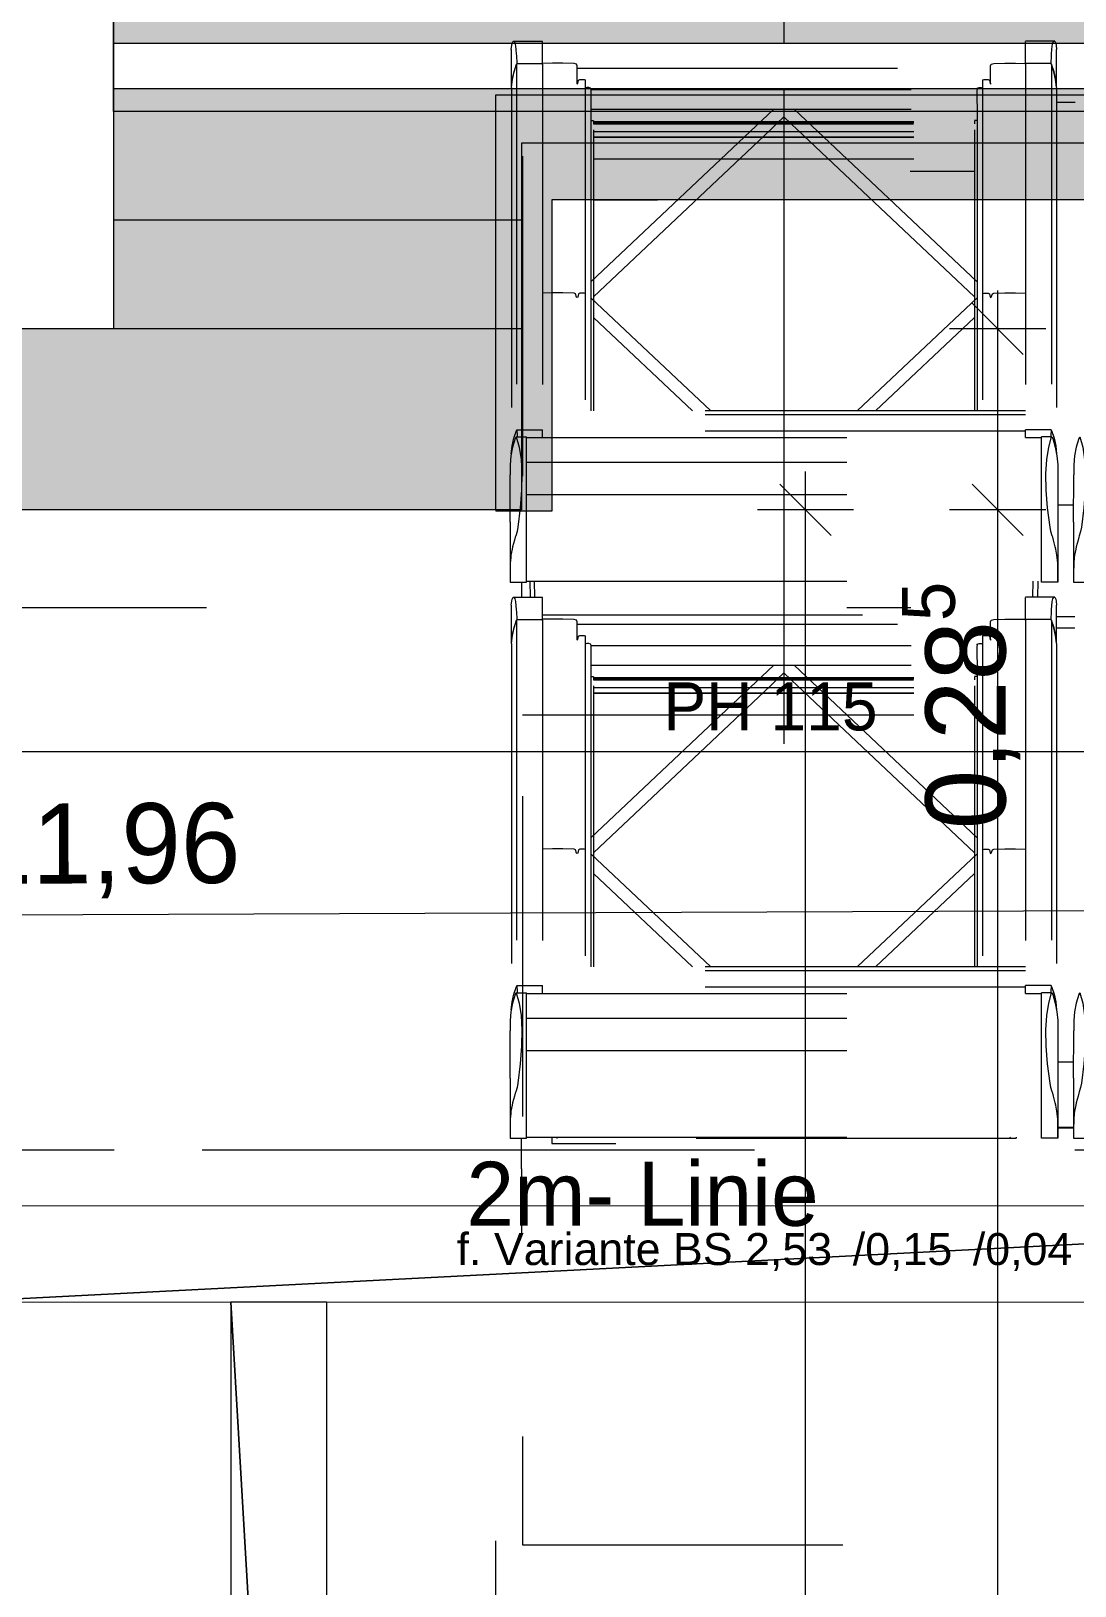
# Model space of a CAD drawing. Header units: metres. Extents: x -3 to 171, y -23 to 41.
# Drawn here: x 12.526 to 14.156, y -4.528 to -2.1 of the extents above; entities that cross this region are included whole.
import ezdxf

# ---------------------------------------------------------------- set-up
doc = ezdxf.new("R2010")
doc.units = ezdxf.units.M
doc.header["$MEASUREMENT"] = 0
doc.set_wipeout_variables(frame=1)
for name, pattern in [('Achse', [0.004, 0.002, -0.001, 0, -0.001]), ('UNSICHTBAR', [0.4, 0, -0.4]), ('Untersicht', [0.001, 0.0005, -0.0005]), ('Wipeout_Contour', [1, 0, -1])]:
    doc.linetypes.add(name, pattern=pattern)
for name, color, linetype in [('5._2.DG PP STG1_1_000 Achsraster', 7, 'Continuous'), ('5._2.DG PP STG1_1_270 Deckendurchbruchsymbol', 7, 'Continuous'), ('5._2.DG PP STG1_1_310 Dachkonstruktion massiv', 7, 'Continuous'), ('5._2.DG PP STG1_1_325 Dachfenster', 7, 'Continuous'), ('5._2.DG PP STG1_1_330 Dachaufbau', 7, 'Continuous'), ('5._2.DG PP STG1_1_870 Dokumentation allgemein', 7, 'Continuous'), ('5._2.DG PP STG1_1_950 Polierplan Bemaßung', 7, 'Continuous'), ('5._2.DG PP STG1_1_955 Polierplan Beschriftung', 7, 'Continuous')]:
    doc.layers.add(name, color=color, linetype=linetype)
doc.styles.add('ERSTELLTER_STIL_1', font='arial.ttf')
doc.styles.add('ERSTELLTER_STIL_2', font='')
doc.styles.get('ERSTELLTER_STIL_2').set_extended_font_data('Eurostile')

msp = doc.modelspace()

# ---------------------------------------------------------------- hatches: boundary and pattern name
at = {"layer": '5._2.DG PP STG1_1_310 Dachkonstruktion massiv', "linetype": 'Continuous', "lineweight": 13, "true_color": 0xffaa00}
for points in [[(13.2919, -2.3953), (13.2919, -2.2753), (14.9919, -2.2753), (14.9919, -2.3953), (16.23, -2.3953), (16.23, -2.2753), (17.93, -2.2753), (17.93, -2.3953), (18.8473, -2.3953), (18.8476, -2.2256), (12.655, -2.2256), (12.655, -2.3953)], [(12.655, -2.3953), (12.655, -2.565), (13.2919, -2.565), (13.2919, -2.3953)]]:
    msp.add_hatch(color=40, dxfattribs=at).paths.add_polyline_path(points)
at = {"layer": '5._2.DG PP STG1_1_310 Dachkonstruktion massiv', "linetype": 'Continuous', "lineweight": 13, "true_color": 0x3f7f02}
msp.add_hatch(color=76, dxfattribs=at).paths.add_polyline_path([(12.345, -2.565), (12.345, -2.8478), (13.2919, -2.8478), (13.2919, -2.565), (12.655, -2.565)])
at = {"layer": '5._2.DG PP STG1_1_325 Dachfenster', "linetype": 'Continuous', "lineweight": 13, "true_color": 0xffaa00}
msp.add_hatch(color=40, dxfattribs=at).paths.add_polyline_path([(14.9919, -2.8478), (14.9919, -2.2753), (13.2919, -2.2753), (13.2919, -2.8478), (13.2519, -2.8478), (13.2519, -2.8496), (13.3392, -2.8496), (13.3392, -2.3636), (14.9446, -2.3636), (14.9446, -2.8496), (15.0319, -2.8496), (15.0319, -2.8478)])

# ---------------------------------------------------------------- linework, layer by layer
at = {"layer": '5._2.DG PP STG1_1_000 Achsraster', "color": 5, "linetype": 'Achse', "lineweight": 0, "ltscale": 1000}
msp.add_line((-1.5, -3), (21, -3), dxfattribs=at)
at = {"layer": '5._2.DG PP STG1_1_270 Deckendurchbruchsymbol', "color": 1, "linetype": 'Continuous', "lineweight": 0, "ltscale": 1000, "flags": 128}
for points in [[(14.8185, -3.9605), (14.9429, -3.935), (12.4129, -3.9348), (12.4129, -4.0848)], [(12.4129, -4.0848), (14.9429, -4.085), (14.9429, -3.935), (14.8185, -3.9605)], [(12.838, -4.085), (12.8378, -6.075), (12.9878, -6.075), (12.9482, -5.9646)], [(12.9482, -5.9646), (12.9878, -6.075), (12.988, -4.085), (12.838, -4.085)]]:
    msp.add_lwpolyline(points, close=True, dxfattribs=at)
at = {"layer": '5._2.DG PP STG1_1_310 Dachkonstruktion massiv', "color": 7, "linetype": 'Continuous', "lineweight": 13, "ltscale": 1000}
for p, q in [((18.8476, -2.2256), (12.655, -2.2256)), ((14.9919, -2.2753), (13.2919, -2.2753)), ((13.2919, -2.3953), (12.655, -2.3953))]:
    msp.add_line(p, q, dxfattribs=at)
at = {"layer": '5._2.DG PP STG1_1_310 Dachkonstruktion massiv', "color": 8, "linetype": 'Untersicht', "lineweight": 13, "ltscale": 1000}
for p, q in [((13.2937, -2.2951), (13.2937, -4.4643)), ((13.2937, -3.168), (14.945, -3.168)), ((13.2937, -4.4643), (14.945, -4.4643))]:
    msp.add_line(p, q, dxfattribs=at)
at = {"layer": '5._2.DG PP STG1_1_310 Dachkonstruktion massiv', "color": 7, "linetype": 'Continuous', "lineweight": 18, "ltscale": 1000}
for p, q in [((13.2919, -2.565), (13.2919, -2.8478)), ((13.2919, -2.8478), (12.345, -2.8478))]:
    msp.add_line(p, q, dxfattribs=at)
at = {"layer": '5._2.DG PP STG1_1_310 Dachkonstruktion massiv', "color": 7, "linetype": 'Continuous', "lineweight": 18, "ltscale": 1000, "flags": 128}
for points in [[(12.655, -2.2256), (12.655, -1.555), (12.655, -0.525)], [(13.2919, -2.565), (12.655, -2.565), (12.345, -2.565)]]:
    msp.add_lwpolyline(points, dxfattribs=at)
at = {"layer": '5._2.DG PP STG1_1_310 Dachkonstruktion massiv', "color": 7, "linetype": 'Continuous', "lineweight": 13, "ltscale": 1000, "flags": 128}
for points in [[(12.655, -2.2256), (12.655, -2.3953), (12.655, -2.565)], [(13.2919, -2.2753), (13.2919, -2.3953), (13.2919, -2.565)]]:
    msp.add_lwpolyline(points, dxfattribs=at)
at = {"layer": '5._2.DG PP STG1_1_325 Dachfenster', "color": 7, "linetype": 'Continuous', "lineweight": 13, "ltscale": 1000}
for p, q in [((13.7019, -1.2828), (13.7019, -3.2134)), ((13.2919, -2.2753), (13.2919, -2.8478)), ((14.9919, -2.2753), (13.2919, -2.2753)), ((13.3392, -2.3636), (13.3392, -2.8496)), ((14.9446, -2.3636), (13.3392, -2.3636)), ((13.2519, -2.8478), (13.2519, -2.8496)), ((13.2919, -2.8478), (13.2519, -2.8478)), ((13.3392, -2.8496), (13.2519, -2.8496))]:
    msp.add_line(p, q, dxfattribs=at)
at = {"layer": '5._2.DG PP STG1_1_325 Dachfenster', "color": 253, "linetype": 'Untersicht', "lineweight": 13, "ltscale": 1000, "true_color": 0x9f9f9f, "flags": 128}
for points in [[(13.4005, -2.2135), (13.4005, -2.6933)], [(13.4005, -2.2221), (14.0033, -2.2221)], [(13.686, -2.2222), (13.4005, -2.4918)], [(13.4005, -2.2222), (14.0033, -2.2222)], [(13.7177, -2.2222), (14.0033, -2.4918)], [(14.0033, -2.2135), (14.0033, -2.6933)], [(14.1564, -2.2115), (14.1419, -2.2115), (14.1274, -2.2115)], [(13.4005, -2.2399), (13.4044, -2.2399)], [(13.7019, -2.2341), (13.6904, -2.2449), (13.6807, -2.2541), (13.4044, -2.515)], [(13.4044, -2.2449), (13.9993, -2.2449)], [(13.4046, -2.2401), (13.4046, -2.2449)], [(13.4046, -2.241), (13.9992, -2.241)], [(13.4046, -2.2427), (13.9992, -2.2427)], [(13.4046, -2.2543), (13.4046, -2.6933)], [(13.4046, -2.2569), (13.9992, -2.2569)], [(13.7019, -2.2341), (13.7133, -2.2449), (13.723, -2.2541), (13.9993, -2.515)], [(13.9992, -2.2401), (13.9992, -2.2449)], [(13.9992, -2.2543), (13.9992, -2.6933)], [(14.0033, -2.2399), (13.9994, -2.2399)], [(13.4046, -2.265), (13.9992, -2.265)], [(13.4046, -2.2658), (13.9992, -2.2658)], [(13.4046, -2.2995), (13.9992, -2.2995)], [(13.3744, -2.5095), (13.3568, -2.5089), (13.3406, -2.5089), (13.3247, -2.5094)], [(13.3762, -2.5105), (13.3744, -2.5095)], [(13.3782, -2.5157), (13.3762, -2.5105)], [(13.379, -2.5159), (13.3782, -2.5157)], [(13.3798, -2.5156), (13.379, -2.5159)], [(13.3811, -2.5105), (13.3798, -2.5156)], [(13.3832, -2.5092), (13.3811, -2.5105)], [(13.3917, -2.5097), (13.3898, -2.5092), (13.3832, -2.5092)], [(13.5876, -2.6933), (13.4005, -2.5166)], [(13.8161, -2.6933), (14.0033, -2.5166)], [(14.0121, -2.5097), (14.014, -2.5092), (14.0206, -2.5092)], [(14.0206, -2.5092), (14.0227, -2.5105)], [(14.0227, -2.5105), (14.024, -2.5156)], [(14.024, -2.5156), (14.0248, -2.5159)], [(14.0248, -2.5159), (14.0256, -2.5157)], [(14.0256, -2.5157), (14.0276, -2.5105)], [(14.0276, -2.5105), (14.0294, -2.5095)], [(14.0294, -2.5095), (14.047, -2.5089), (14.0632, -2.5089), (14.0791, -2.5094)], [(13.5591, -2.6933), (13.4044, -2.5472)], [(13.8446, -2.6933), (13.9993, -2.5472)], [(14.0791, -2.6933), (13.3247, -2.6933)], [(14.0791, -2.6992), (13.3247, -2.6992)], [(13.284, -2.7337), (13.2885, -2.7497), (13.2914, -2.7691), (13.2927, -2.7915), (13.2922, -2.8169), (13.2902, -2.8448), (13.2864, -2.8749), (13.2851, -2.8815), (13.283, -2.8883), (13.2823, -2.8902), (13.2811, -2.8949), (13.2782, -2.9053), (13.2775, -2.9091), (13.2756, -2.9186), (13.2752, -2.9222), (13.2743, -2.9308), (13.2743, -2.934), (13.2742, -2.9443), (13.2742, -2.9531), (13.2742, -2.9605)], [(13.2834, -2.734), (13.2823, -2.7361), (13.2782, -2.7496), (13.2756, -2.7633), (13.2743, -2.7772), (13.2743, -2.7785)], [(13.2762, -2.7601), (13.2775, -2.7479), (13.2802, -2.7357), (13.2842, -2.7238), (13.2846, -2.7226)], [(13.2834, -2.734), (13.284, -2.7337)], [(13.284, -2.7337), (13.2999, -2.7337)], [(13.2847, -2.7225), (13.2851, -2.7317), (13.2851, -2.7337)], [(13.2847, -2.7225), (13.3247, -2.7225)], [(13.2999, -2.9605), (13.2999, -2.9531), (13.2999, -2.9443), (13.2999, -2.934), (13.2999, -2.9222), (13.2999, -2.9091), (13.2999, -2.8949), (13.2999, -2.8883), (13.2999, -2.8815), (13.2999, -2.8749), (13.2999, -2.8448), (13.2999, -2.8169), (13.2999, -2.7915), (13.2999, -2.7691), (13.2999, -2.7497), (13.2999, -2.7337)], [(13.2999, -2.7346), (13.3247, -2.7346)], [(13.2999, -2.7349), (14.1039, -2.7349)], [(13.3247, -2.7346), (13.3247, -2.7317), (13.3247, -2.7225)], [(14.0791, -2.7246), (13.3247, -2.7246)], [(14.0791, -2.7346), (14.0791, -2.7317), (14.0791, -2.7225)], [(14.119, -2.7225), (14.0791, -2.7225)], [(14.0791, -2.7346), (14.1039, -2.7346)], [(14.1039, -2.9605), (14.1039, -2.9531), (14.1039, -2.9443), (14.1039, -2.934), (14.1039, -2.9222), (14.1039, -2.9091), (14.1039, -2.8949), (14.1039, -2.8883), (14.1039, -2.8815), (14.1039, -2.8749), (14.1039, -2.8448), (14.1039, -2.8169), (14.1039, -2.7915), (14.1039, -2.7691), (14.1039, -2.7497), (14.1039, -2.7337)], [(14.1197, -2.7337), (14.1039, -2.7337)], [(14.1295, -2.9605), (14.1295, -2.9531), (14.1295, -2.9443), (14.1295, -2.934), (14.1295, -2.9308), (14.1285, -2.9222), (14.1282, -2.9186), (14.1262, -2.9091), (14.1256, -2.9053), (14.1226, -2.8949), (14.1215, -2.8902), (14.1207, -2.8883), (14.1186, -2.8815), (14.1173, -2.8749), (14.1135, -2.8448), (14.1115, -2.8169), (14.111, -2.7915), (14.1123, -2.7691), (14.1152, -2.7497), (14.1197, -2.7337)], [(14.119, -2.7225), (14.1187, -2.7317), (14.1187, -2.7337)], [(14.1191, -2.7226), (14.1196, -2.7238), (14.1236, -2.7357), (14.1263, -2.7479), (14.1276, -2.7601)], [(14.1197, -2.7337), (14.1203, -2.734)], [(14.1203, -2.734), (14.1215, -2.7361), (14.1256, -2.7496), (14.1282, -2.7633), (14.1295, -2.7772), (14.1295, -2.7785)], [(14.164, -2.7337), (14.1685, -2.7497), (14.1714, -2.7691), (14.1727, -2.7915), (14.1722, -2.8169), (14.1702, -2.8448), (14.1664, -2.8749), (14.1651, -2.8815), (14.163, -2.8883), (14.1623, -2.8902), (14.1611, -2.8949), (14.1582, -2.9053), (14.1575, -2.9091), (14.1556, -2.9186), (14.1552, -2.9222), (14.1543, -2.9308), (14.1543, -2.934), (14.1542, -2.9443), (14.1542, -2.9531), (14.1542, -2.9605)], [(14.1634, -2.734), (14.1623, -2.7361), (14.1582, -2.7496), (14.1556, -2.7633), (14.1543, -2.7772), (14.1543, -2.7785)], [(13.2743, -2.7785), (13.2743, -2.7932)], [(13.2999, -2.7731), (14.1039, -2.7731)], [(14.1295, -2.7785), (14.1295, -2.7932)], [(14.1543, -2.7785), (14.1543, -2.7932)], [(13.2742, -2.8668), (13.2743, -2.7932)], [(14.1295, -2.7932), (14.1295, -2.8668)], [(14.1542, -2.8668), (14.1543, -2.7932)], [(13.2999, -2.824), (14.1039, -2.824)], [(14.1542, -2.8405), (14.1419, -2.8405), (14.1295, -2.8405)], [(13.2742, -2.8668), (13.2742, -2.9583)], [(14.1295, -2.8668), (14.1295, -2.9583)], [(14.1542, -2.8668), (14.1542, -2.9583)], [(13.2742, -2.9583), (13.2742, -2.9605)], [(13.2742, -2.9605), (13.2999, -2.9605)], [(13.2919, -2.9605), (13.2919, -2.9842)], [(13.2999, -2.9593), (14.1039, -2.9593)], [(13.3052, -2.9593), (13.3057, -2.9842)], [(13.313, -2.9842), (13.3126, -2.9593)], [(14.0907, -2.9842), (14.0911, -2.9593)], [(14.0985, -2.9593), (14.098, -2.9842)], [(14.1295, -2.9605), (14.1039, -2.9605)], [(14.1295, -2.9583), (14.1295, -2.9605)], [(14.1542, -2.9583), (14.1542, -2.9605)], [(14.1542, -2.9605), (14.1799, -2.9605)], [(13.2762, -2.9968), (13.2769, -2.9904), (13.2775, -2.9872), (13.2778, -2.9861), (13.2792, -2.9842), (13.2802, -2.9845), (13.2819, -2.9869), (13.2828, -2.9911), (13.284, -3.0037), (13.2842, -3.0069), (13.2847, -3.0184)], [(13.2792, -2.9842), (13.3247, -2.9842)], [(13.3247, -3.0184), (13.3247, -3.0037), (13.3247, -2.9911), (13.3247, -2.9869), (13.3247, -2.9846)], [(14.1246, -2.9842), (14.0791, -2.9842)], [(14.0791, -3.0184), (14.0791, -3.0037), (14.0791, -2.9911), (14.0791, -2.9869), (14.0791, -2.9846)], [(14.119, -3.0184), (14.1196, -3.0069), (14.1197, -3.0037), (14.1209, -2.9911), (14.1218, -2.9869), (14.1233, -2.9846), (14.1246, -2.9842), (14.1259, -2.9861), (14.1263, -2.9872), (14.1268, -2.9904), (14.1276, -2.9968)], [(13.2762, -2.9968), (13.2762, -3.0563)], [(14.1276, -3.0563), (14.1276, -2.9968)], [(13.2846, -3.0188), (13.2842, -3.0199), (13.2802, -3.0318), (13.2775, -3.044), (13.2762, -3.0563)], [(13.2764, -3.0563), (13.2777, -3.044), (13.2804, -3.0318), (13.2844, -3.0199)], [(13.2844, -3.0199), (13.2862, -3.0189)], [(13.2844, -3.0199), (13.2844, -3.5916)], [(13.2862, -3.0189), (13.323, -3.0189)], [(13.323, -3.0189), (13.3247, -3.0202)], [(13.3247, -3.0119), (14.0791, -3.0119)], [(13.3782, -3.0198), (13.3744, -3.0188), (13.3568, -3.0182), (13.3406, -3.0182), (13.3247, -3.0187)], [(13.3247, -3.0202), (13.3247, -3.0188)], [(13.3247, -3.0202), (13.3247, -3.5908)], [(13.3792, -3.0226), (13.3782, -3.0198)], [(13.3792, -3.0505), (13.3792, -3.0226)], [(13.3792, -3.0262), (14.0246, -3.0262)], [(14.0246, -3.0226), (14.0256, -3.0198)], [(14.0246, -3.0505), (14.0246, -3.0226)], [(14.0256, -3.0198), (14.0294, -3.0188), (14.047, -3.0182), (14.0632, -3.0182), (14.0791, -3.0187)], [(14.0791, -3.0202), (14.0791, -3.0188)], [(14.0808, -3.0189), (14.0791, -3.0202)], [(14.0791, -3.0202), (14.0791, -3.5908)], [(14.1176, -3.0189), (14.0808, -3.0189)], [(14.1194, -3.0199), (14.1176, -3.0189)], [(14.1276, -3.0563), (14.1263, -3.044), (14.1236, -3.0318), (14.1196, -3.0199), (14.1191, -3.0188)], [(14.1194, -3.0199), (14.1194, -3.5916)], [(14.1274, -3.0563), (14.1261, -3.044), (14.1234, -3.0318), (14.1194, -3.0199)], [(14.1562, -3.0148), (14.1419, -3.0148), (14.1276, -3.0148)], [(14.1562, -3.0325), (14.1419, -3.0325), (14.1276, -3.0325)], [(13.2764, -3.0563), (13.2764, -3.6266)], [(13.3783, -3.0504), (13.379, -3.0505)], [(13.379, -3.0505), (13.3798, -3.0503)], [(13.3798, -3.0503), (13.3811, -3.0451)], [(13.3811, -3.0451), (13.3832, -3.0438)], [(13.3832, -3.0438), (13.3898, -3.0438), (13.3917, -3.0443)], [(13.3917, -3.0443), (13.3917, -3.378), (13.3917, -3.5616)], [(13.3941, -3.0565), (13.3917, -3.0573)], [(13.3972, -3.0566), (13.3941, -3.0565)], [(13.4, -3.0577), (13.3972, -3.0566)], [(13.4005, -3.0585), (13.4, -3.0577)], [(13.4005, -3.0585), (13.4005, -3.0597)], [(14.0033, -3.0585), (14.0038, -3.0577)], [(14.0033, -3.0585), (14.0033, -3.0597)], [(14.0038, -3.0577), (14.0066, -3.0566)], [(14.0066, -3.0566), (14.0097, -3.0565)], [(14.0097, -3.0565), (14.0121, -3.0573)], [(14.0121, -3.0443), (14.014, -3.0438), (14.0206, -3.0438)], [(14.0121, -3.0443), (14.0121, -3.378), (14.0121, -3.5616)], [(14.0206, -3.0438), (14.0227, -3.0451)], [(14.0227, -3.0451), (14.024, -3.0503)], [(14.024, -3.0503), (14.0248, -3.0505)], [(14.0248, -3.0505), (14.0255, -3.0504)], [(14.1274, -3.0563), (14.1274, -3.6266)], [(13.4004, -3.0597), (14.0034, -3.0597)], [(13.4004, -3.0599), (13.4004, -3.0705), (13.4004, -3.0748), (13.4004, -3.0798), (13.4004, -3.0807), (13.4004, -3.0815)], [(13.4005, -3.0818), (13.4005, -3.5616)], [(14.0033, -3.0818), (14.0033, -3.5616)], [(14.0034, -3.0815), (14.0034, -3.0807), (14.0034, -3.0798), (14.0034, -3.0748), (14.0034, -3.0705), (14.0034, -3.0599)], [(13.4005, -3.0904), (14.0033, -3.0904)], [(13.686, -3.0905), (13.4005, -3.3602)], [(13.4005, -3.0905), (14.0033, -3.0905)], [(13.7019, -3.1024), (13.6904, -3.1132), (13.6807, -3.1224), (13.4044, -3.3833)], [(13.7019, -3.1024), (13.7133, -3.1132), (13.723, -3.1224), (13.9993, -3.3833)], [(13.7177, -3.0905), (14.0033, -3.3602)], [(13.4005, -3.1082), (13.4044, -3.1082)], [(13.4044, -3.1132), (13.9993, -3.1132)], [(13.4046, -3.1085), (13.4046, -3.1132)], [(13.4046, -3.1093), (13.9992, -3.1093)], [(13.4046, -3.111), (13.9992, -3.111)], [(13.4046, -3.1227), (13.4046, -3.5616)], [(13.4046, -3.1252), (13.9992, -3.1252)], [(13.9992, -3.1085), (13.9992, -3.1132)], [(13.9992, -3.1227), (13.9992, -3.5616)], [(14.0033, -3.1082), (13.9994, -3.1082)], [(13.4046, -3.1334), (13.9992, -3.1334)], [(13.4046, -3.1341), (13.9992, -3.1341)], [(13.4046, -3.1679), (13.9992, -3.1679)], [(13.3744, -3.3778), (13.3568, -3.3772), (13.3406, -3.3772), (13.3247, -3.3777)], [(13.3762, -3.3789), (13.3744, -3.3778)], [(13.3782, -3.384), (13.3762, -3.3789)], [(13.379, -3.3842), (13.3782, -3.384)], [(13.3798, -3.384), (13.379, -3.3842)], [(13.3811, -3.3788), (13.3798, -3.384)], [(13.3832, -3.3775), (13.3811, -3.3788)], [(13.3917, -3.378), (13.3898, -3.3775), (13.3832, -3.3775)], [(13.5876, -3.5616), (13.4005, -3.3849)], [(13.8161, -3.5616), (14.0033, -3.3849)], [(14.0121, -3.378), (14.014, -3.3775), (14.0206, -3.3775)], [(14.0206, -3.3775), (14.0227, -3.3788)], [(14.0227, -3.3788), (14.024, -3.384)], [(14.024, -3.384), (14.0248, -3.3842)], [(14.0248, -3.3842), (14.0256, -3.384)], [(14.0256, -3.384), (14.0276, -3.3789)], [(14.0276, -3.3789), (14.0294, -3.3778)], [(14.0294, -3.3778), (14.047, -3.3772), (14.0632, -3.3772), (14.0791, -3.3777)], [(13.5591, -3.5616), (13.4044, -3.4155)], [(13.8446, -3.5616), (13.9993, -3.4155)], [(14.0791, -3.5616), (13.3247, -3.5616)], [(14.0791, -3.5675), (13.3247, -3.5675)], [(13.2762, -3.6284), (13.2775, -3.6162), (13.2802, -3.604), (13.2842, -3.5921), (13.2846, -3.5909)], [(13.2847, -3.5908), (13.2851, -3.6), (13.2851, -3.602)], [(13.2847, -3.5908), (13.3247, -3.5908)], [(13.3247, -3.6029), (13.3247, -3.6), (13.3247, -3.5908)], [(14.0791, -3.593), (13.3247, -3.593)], [(14.0791, -3.6029), (14.0791, -3.6), (14.0791, -3.5908)], [(14.119, -3.5908), (14.0791, -3.5908)], [(14.119, -3.5908), (14.1187, -3.6), (14.1187, -3.602)], [(14.1191, -3.5909), (14.1196, -3.5921), (14.1236, -3.604), (14.1263, -3.6162), (14.1276, -3.6284)], [(13.284, -3.602), (13.2885, -3.618), (13.2914, -3.6374), (13.2927, -3.6599), (13.2922, -3.6852), (13.2902, -3.7131), (13.2864, -3.7432), (13.2851, -3.7498), (13.283, -3.7567), (13.2823, -3.7586), (13.2811, -3.7632), (13.2782, -3.7736), (13.2775, -3.7774), (13.2756, -3.787), (13.2752, -3.7905), (13.2743, -3.7992), (13.2743, -3.8023), (13.2742, -3.8127), (13.2742, -3.8214), (13.2742, -3.8288)], [(13.2834, -3.6023), (13.2823, -3.6045), (13.2782, -3.618), (13.2756, -3.6316), (13.2743, -3.6455), (13.2743, -3.6469)], [(13.2834, -3.6023), (13.284, -3.602)], [(13.284, -3.602), (13.2999, -3.602)], [(13.2999, -3.8288), (13.2999, -3.8214), (13.2999, -3.8127), (13.2999, -3.8023), (13.2999, -3.7905), (13.2999, -3.7774), (13.2999, -3.7632), (13.2999, -3.7567), (13.2999, -3.7498), (13.2999, -3.7432), (13.2999, -3.7131), (13.2999, -3.6852), (13.2999, -3.6599), (13.2999, -3.6374), (13.2999, -3.618), (13.2999, -3.602)], [(13.2999, -3.6029), (13.3247, -3.6029)], [(13.2999, -3.6032), (14.1039, -3.6032)], [(14.0791, -3.6029), (14.1039, -3.6029)], [(14.1039, -3.8288), (14.1039, -3.8214), (14.1039, -3.8127), (14.1039, -3.8023), (14.1039, -3.7905), (14.1039, -3.7774), (14.1039, -3.7632), (14.1039, -3.7567), (14.1039, -3.7498), (14.1039, -3.7432), (14.1039, -3.7131), (14.1039, -3.6852), (14.1039, -3.6599), (14.1039, -3.6374), (14.1039, -3.618), (14.1039, -3.602)], [(14.1197, -3.602), (14.1039, -3.602)], [(14.1295, -3.8288), (14.1295, -3.8214), (14.1295, -3.8127), (14.1295, -3.8023), (14.1295, -3.7992), (14.1285, -3.7905), (14.1282, -3.787), (14.1262, -3.7774), (14.1256, -3.7736), (14.1226, -3.7632), (14.1215, -3.7586), (14.1207, -3.7567), (14.1186, -3.7498), (14.1173, -3.7432), (14.1135, -3.7131), (14.1115, -3.6852), (14.111, -3.6599), (14.1123, -3.6374), (14.1152, -3.618), (14.1197, -3.602)], [(14.1197, -3.602), (14.1203, -3.6023)], [(14.1203, -3.6023), (14.1215, -3.6045), (14.1256, -3.618), (14.1282, -3.6316), (14.1295, -3.6455), (14.1295, -3.6469)], [(14.164, -3.602), (14.1685, -3.618), (14.1714, -3.6374), (14.1727, -3.6599), (14.1722, -3.6852), (14.1702, -3.7131), (14.1664, -3.7432), (14.1651, -3.7498), (14.163, -3.7567), (14.1623, -3.7586), (14.1611, -3.7632), (14.1582, -3.7736), (14.1575, -3.7774), (14.1556, -3.787), (14.1552, -3.7905), (14.1543, -3.7992), (14.1543, -3.8023), (14.1542, -3.8127), (14.1542, -3.8214), (14.1542, -3.8288)], [(14.1634, -3.6023), (14.1623, -3.6045), (14.1582, -3.618), (14.1556, -3.6316), (14.1543, -3.6455), (14.1543, -3.6469)], [(13.2999, -3.6414), (14.1039, -3.6414)], [(13.2742, -3.7352), (13.2743, -3.6615)], [(13.2743, -3.6469), (13.2743, -3.6615)], [(14.1295, -3.6469), (14.1295, -3.6615)], [(14.1295, -3.6615), (14.1295, -3.7352)], [(14.1542, -3.7352), (14.1543, -3.6615)], [(14.1543, -3.6469), (14.1543, -3.6615)], [(13.2999, -3.6923), (14.1039, -3.6923)], [(14.1295, -3.7098), (14.1419, -3.7098), (14.1542, -3.7098)], [(13.2742, -3.7352), (13.2742, -3.8267)], [(14.1295, -3.7352), (14.1295, -3.8267)], [(14.1542, -3.7352), (14.1542, -3.8267)], [(13.2742, -3.8267), (13.2742, -3.8288)], [(13.2742, -3.8288), (13.2999, -3.8288)], [(13.2999, -3.8276), (14.1039, -3.8276)], [(13.3392, -3.8276), (13.3392, -3.8291)], [(14.0646, -3.8293), (13.3392, -3.8293)], [(13.3475, -3.8291), (13.3483, -3.8286)], [(13.3483, -3.8286), (13.3485, -3.8276)], [(14.0555, -3.8286), (14.0552, -3.8276)], [(14.0555, -3.8286), (14.0563, -3.8291)], [(14.0646, -3.8276), (14.0646, -3.8291)], [(14.1295, -3.8288), (14.1039, -3.8288)], [(14.1542, -3.8126), (14.1419, -3.8126), (14.1295, -3.8126)], [(14.1542, -3.8133), (14.1419, -3.8133), (14.1295, -3.8133)], [(14.1295, -3.8267), (14.1295, -3.8288)], [(14.1542, -3.8267), (14.1542, -3.8288)], [(14.1542, -3.8288), (14.1799, -3.8288)]]:
    msp.add_lwpolyline(points, dxfattribs=at)
at = {"layer": '5._2.DG PP STG1_1_325 Dachfenster', "color": 255, "linetype": 'UNSICHTBAR', "lineweight": 13, "ltscale": 1000, "flags": 128}
for points in [[(13.9992, -2.3193), (13.4046, -2.3193)], [(13.4046, -2.3636), (13.9992, -2.3636)], [(13.2519, -4.5578), (13.2519, -2.8478)], [(13.2919, -3.8769), (13.2919, -3.8288)], [(13.3392, -3.8293), (13.3392, -3.8376)], [(13.3392, -3.8376), (14.9446, -3.8376)], [(14.9919, -3.8769), (13.2919, -3.8769)], [(13.2919, -3.8769), (13.2919, -4.4988)], [(14.9919, -4.4988), (13.2919, -4.4988)]]:
    msp.add_lwpolyline(points, dxfattribs=at)
at = {"layer": '5._2.DG PP STG1_1_330 Dachaufbau', "color": 7, "linetype": 'Continuous', "lineweight": 13, "ltscale": 1000}
msp.add_line((18.9786, -2.2256), (12.655, -2.2256), dxfattribs=at)
at = {"layer": '5._2.DG PP STG1_1_950 Polierplan Bemaßung', "color": 76, "linetype": 'Continuous', "lineweight": 13, "ltscale": 1000, "true_color": 0x3f7f02}
for p, q in [((14.0756, -2.605), (13.9956, -2.525)), ((14.0356, -2.565), (14.0356, -2.505)), ((14.1106, -2.565), (13.9606, -2.565)), ((14.0356, -2.8478), (14.0356, -2.565)), ((13.9956, -2.8078), (14.0756, -2.8878)), ((14.1106, -2.8478), (13.9606, -2.8478)), ((14.0356, -10.845), (14.0356, -2.8478)), ((6.705, -3.5012), (18.6635, -3.4573))]:
    msp.add_line(p, q, dxfattribs=at)
at = {"layer": '5._2.DG PP STG1_1_950 Polierplan Bemaßung', "color": 6, "linetype": 'Continuous', "lineweight": 13, "ltscale": 1000, "true_color": 0xfb02fe}
for p, q in [((13.7356, -2.8478), (13.7356, -2.7878)), ((13.7756, -2.8878), (13.6956, -2.8078)), ((13.8106, -2.8478), (13.6606, -2.8478)), ((13.7356, -6.075), (13.7356, -2.8478)), ((11.085, -3.2249), (18.6643, -3.2249))]:
    msp.add_line(p, q, dxfattribs=at)
at = {"layer": '5._2.DG PP STG1_1_955 Polierplan Beschriftung', "color": 8, "linetype": 'Untersicht', "lineweight": 13, "ltscale": 1000, "flags": 128}
msp.add_lwpolyline([(18.656, -3.8478), (12.345, -3.8478), (12.345, -2.8195)], dxfattribs=at)

# ---------------------------------------------------------------- texts
at = {"layer": '5._2.DG PP STG1_1_270 Deckendurchbruchsymbol', "color": 1, "linetype": 'Continuous', "lineweight": 0, "insert": (13.6779, -4.0418), "char_height": 0.05, "attachment_point": 8, "rotation": 359.9959, "style": 'ERSTELLTER_STIL_1'}
msp.add_mtext('\\A1;{\\pqc;\\pt0;\\fArial|b0|i0|c0|p0;\\W1.000000;f. Variante BS 2,53\\fArial|b0|i0|c0|p0;\\W1.000000;\\A1{\\H.66x;\\S^  ;}\\fArial|b0|i0|c0|p0;\\W1.000000; /0,15\\fArial|b0|i0|c0|p0;\\W1.000000;\\A1{\\H.66x;\\S^  ;}\\fArial|b0|i0|c0|p0;\\W1.000000; /0,04\\fArial|b0|i0|c0|p0;\\W1.000000;\\A1{\\H.66x;\\S^  ;}}', dxfattribs=at)
at = {"layer": '5._2.DG PP STG1_1_325 Dachfenster', "color": 7, "linetype": 'Continuous', "lineweight": 13, "insert": (13.5136, -3.2141), "char_height": 0.075, "attachment_point": 7, "style": 'ERSTELLTER_STIL_2'}
msp.add_mtext('\\A1;{\\pql;\\pt0;\\fEurostile|b0|i0|c0|p0;\\W1.000000;PH 115\\fEurostile|b0|i0|c0|p0;\\W1.000000;\\A1{\\H.66x;\\S^  ;}\\fEurostile|b0|i0|c0|p0;\\W1.000000;\\fEurostile|b0|i0|c0|p0;\\W1.000000;}', dxfattribs=at)
at = {"layer": '5._2.DG PP STG1_1_870 Dokumentation allgemein', "color": 7, "linetype": 'Continuous', "lineweight": 13, "insert": (13.4812, -3.9166), "char_height": 0.1, "attachment_point": 5, "style": 'ERSTELLTER_STIL_2'}
msp.add_mtext('\\A1;{\\pqc;\\fEurostile|b0|i0|c0|p0;\\W1.000000;2m- Linie}', dxfattribs=at)
at = {"layer": '5._2.DG PP STG1_1_950 Polierplan Bemaßung', "color": 76, "linetype": 'Continuous', "lineweight": 13, "true_color": 0x3f7f02, "insert": (14.0843, -3.3467), "char_height": 0.125, "attachment_point": 7, "rotation": 90, "style": 'ERSTELLTER_STIL_2'}
msp.add_mtext('\\A1;{\\pql;\\fEurostile|b0|i0|c0|p0;\\W1.000000;0,28\\fEurostile|b0|i0|c0|p0;\\W1.000000;\\A1{\\H.66x;\\S5^  ;}}', dxfattribs=at)
at = {"layer": '5._2.DG PP STG1_1_950 Polierplan Bemaßung', "color": 76, "linetype": 'Continuous', "lineweight": 13, "true_color": 0x3f7f02, "insert": (12.4352, -3.4551), "char_height": 0.125, "width": 0.497956, "attachment_point": 7, "rotation": 0.2101, "style": 'ERSTELLTER_STIL_2'}
msp.add_mtext('\\A1;{\\pql;\\fEurostile|b0|i0|c0|p0;\\W1.000000;11,96}', dxfattribs=at)

# ---------------------------------------------------------------- next in the draw order: wipeouts: each hides what was drawn before it
at = {"color": 254, "linetype": 'Wipeout_Contour', "lineweight": 0, "ltscale": 63.964217}
msp.add_wipeout([(12.655, -2.1902), (18.9787, -2.1902), (18.9788, -2.1195), (12.655, -2.1195)], dxfattribs=at).dxf.layer = '5._2.DG PP STG1_1_330 Dachaufbau'

# ---------------------------------------------------------------- next in the draw order: hatches: boundary and pattern name
at = {"layer": '5._2.DG PP STG1_1_330 Dachaufbau', "linetype": 'Continuous', "lineweight": 13, "true_color": 0xd2b48c}
for points in [[(12.655, -2.0841), (12.655, -2.1195), (18.9788, -2.1195), (18.9788, -2.0841)], [(18.9787, -2.1902), (12.655, -2.1902), (12.655, -2.2256), (18.9786, -2.2256)]]:
    msp.add_hatch(color=43, dxfattribs=at).paths.add_polyline_path(points)

# ---------------------------------------------------------------- next in the draw order: wipeouts: each hides what was drawn before it
at = {"color": 254, "linetype": 'Wipeout_Contour', "lineweight": 0, "ltscale": 63.964217}
msp.add_wipeout([(18.9788, -2.1195), (12.655, -2.1195), (12.655, -2.1902), (18.9787, -2.1902)], dxfattribs=at).dxf.layer = '5._2.DG PP STG1_1_330 Dachaufbau'

# ---------------------------------------------------------------- next in the draw order: linework, layer by layer
at = {"layer": '5._2.DG PP STG1_1_310 Dachkonstruktion massiv', "color": 8, "linetype": 'Untersicht', "lineweight": 13, "ltscale": 1000, "flags": 128}
msp.add_lwpolyline([(13.2937, -3.8478), (12.345, -3.8478), (12.345, -1.9978)], dxfattribs=at)
at = {"layer": '5._2.DG PP STG1_1_325 Dachfenster', "color": 253, "linetype": 'Untersicht', "lineweight": 13, "ltscale": 1000, "true_color": 0x9f9f9f, "flags": 128}
for points in [[(13.2762, -2.1285), (13.2769, -2.122), (13.2775, -2.1189), (13.2778, -2.1177), (13.2792, -2.1159), (13.2802, -2.1162), (13.2819, -2.1186), (13.2828, -2.1228), (13.284, -2.1353), (13.2842, -2.1385), (13.2847, -2.15)], [(13.2762, -2.1285), (13.2762, -2.1879)], [(13.2792, -2.1159), (13.3247, -2.1159)], [(13.3247, -2.15), (13.3247, -2.1353), (13.3247, -2.1228), (13.3247, -2.1186), (13.3247, -2.1162)], [(14.1246, -2.1159), (14.0791, -2.1159)], [(14.0791, -2.15), (14.0791, -2.1353), (14.0791, -2.1228), (14.0791, -2.1186), (14.0791, -2.1162)], [(14.119, -2.15), (14.1196, -2.1385), (14.1197, -2.1353), (14.1209, -2.1228), (14.1218, -2.1186), (14.1233, -2.1162), (14.1246, -2.1159), (14.1259, -2.1177), (14.1263, -2.1189), (14.1268, -2.122), (14.1276, -2.1285)], [(14.1276, -2.1879), (14.1276, -2.1285)], [(13.2846, -2.1505), (13.2842, -2.1516), (13.2802, -2.1635), (13.2775, -2.1757), (13.2762, -2.1879)], [(13.2764, -2.1879), (13.2777, -2.1757), (13.2804, -2.1635), (13.2844, -2.1516)], [(13.2844, -2.1516), (13.2862, -2.1506)], [(13.2844, -2.1516), (13.2844, -2.7232)], [(13.2862, -2.1506), (13.323, -2.1506)], [(13.323, -2.1506), (13.3247, -2.1519)], [(13.3782, -2.1515), (13.3744, -2.1504), (13.3568, -2.1499), (13.3406, -2.1499), (13.3247, -2.1504)], [(13.3247, -2.1519), (13.3247, -2.1505)], [(13.3247, -2.1519), (13.3247, -2.7225)], [(13.3792, -2.1543), (13.3782, -2.1515)], [(13.3792, -2.1822), (13.3792, -2.1543)], [(13.3792, -2.1578), (14.0246, -2.1578)], [(14.0246, -2.1543), (14.0256, -2.1515)], [(14.0246, -2.1822), (14.0246, -2.1543)], [(14.0256, -2.1515), (14.0294, -2.1504), (14.047, -2.1499), (14.0632, -2.1499), (14.0791, -2.1504)], [(14.0791, -2.1519), (14.0791, -2.1505)], [(14.0808, -2.1506), (14.0791, -2.1519)], [(14.0791, -2.1519), (14.0791, -2.7225)], [(14.1176, -2.1506), (14.0808, -2.1506)], [(14.1194, -2.1516), (14.1176, -2.1506)], [(14.1276, -2.1879), (14.1263, -2.1757), (14.1236, -2.1635), (14.1196, -2.1516), (14.1191, -2.1505)], [(14.1194, -2.1516), (14.1194, -2.7232)], [(14.1274, -2.1879), (14.1261, -2.1757), (14.1234, -2.1635), (14.1194, -2.1516)], [(13.3783, -2.182), (13.379, -2.1822)], [(13.379, -2.1822), (13.3798, -2.1819)], [(13.3798, -2.1819), (13.3811, -2.1768)], [(13.3811, -2.1768), (13.3832, -2.1755)], [(13.3832, -2.1755), (13.3898, -2.1755), (13.3917, -2.176)], [(13.3917, -2.176), (13.3917, -2.5097), (13.3917, -2.6933)], [(14.0121, -2.176), (14.014, -2.1755), (14.0206, -2.1755)], [(14.0121, -2.176), (14.0121, -2.5097), (14.0121, -2.6933)], [(14.0206, -2.1755), (14.0227, -2.1768)], [(14.0227, -2.1768), (14.024, -2.1819)], [(14.024, -2.1819), (14.0248, -2.1822)], [(14.0248, -2.1822), (14.0255, -2.182)], [(13.2764, -2.1879), (13.2764, -2.7582)], [(13.3941, -2.1882), (13.3917, -2.189)], [(13.3972, -2.1882), (13.3941, -2.1882)], [(13.4, -2.1894), (13.3972, -2.1882)], [(13.4005, -2.1902), (13.4, -2.1894)], [(13.4004, -2.1913), (14.0034, -2.1913)], [(13.4004, -2.1916), (13.4004, -2.2022), (13.4004, -2.2065), (13.4004, -2.2115), (13.4004, -2.2123), (13.4004, -2.2132)], [(13.4005, -2.1902), (13.4005, -2.1913)], [(14.0033, -2.1902), (14.0038, -2.1894)], [(14.0033, -2.1902), (14.0033, -2.1913)], [(14.0034, -2.2132), (14.0034, -2.2123), (14.0034, -2.2115), (14.0034, -2.2065), (14.0034, -2.2022), (14.0034, -2.1916)], [(14.0038, -2.1894), (14.0066, -2.1882)], [(14.0066, -2.1882), (14.0097, -2.1882)], [(14.0097, -2.1882), (14.0121, -2.189)], [(14.1274, -2.1879), (14.1274, -2.7582)]]:
    msp.add_lwpolyline(points, dxfattribs=at)
at = {"layer": '5._2.DG PP STG1_1_325 Dachfenster', "color": 7, "linetype": 'Continuous', "lineweight": 13, "ltscale": 1000, "true_color": 0xf4f4f4, "flags": 128}
for points in [[(13.2519, -2.1993), (15.0319, -2.1993)], [(13.2519, -2.8478), (13.2519, -2.1993)]]:
    msp.add_lwpolyline(points, dxfattribs=at)
at = {"layer": '5._2.DG PP STG1_1_330 Dachaufbau', "color": 7, "linetype": 'Continuous', "lineweight": 13, "ltscale": 1000}
for p, q in [((18.9788, -2.1195), (12.655, -2.1195)), ((18.9787, -2.1902), (12.655, -2.1902))]:
    msp.add_line(p, q, dxfattribs=at)
at = {"layer": '5._2.DG PP STG1_1_330 Dachaufbau', "color": 7, "linetype": 'Continuous', "lineweight": 13, "ltscale": 1000, "flags": 128}
msp.add_lwpolyline([(12.655, -2.07), (12.655, -2.0841), (12.655, -2.1195), (12.655, -2.1902), (12.655, -2.2256)], dxfattribs=at)

doc.saveas('drawing.dxf')
